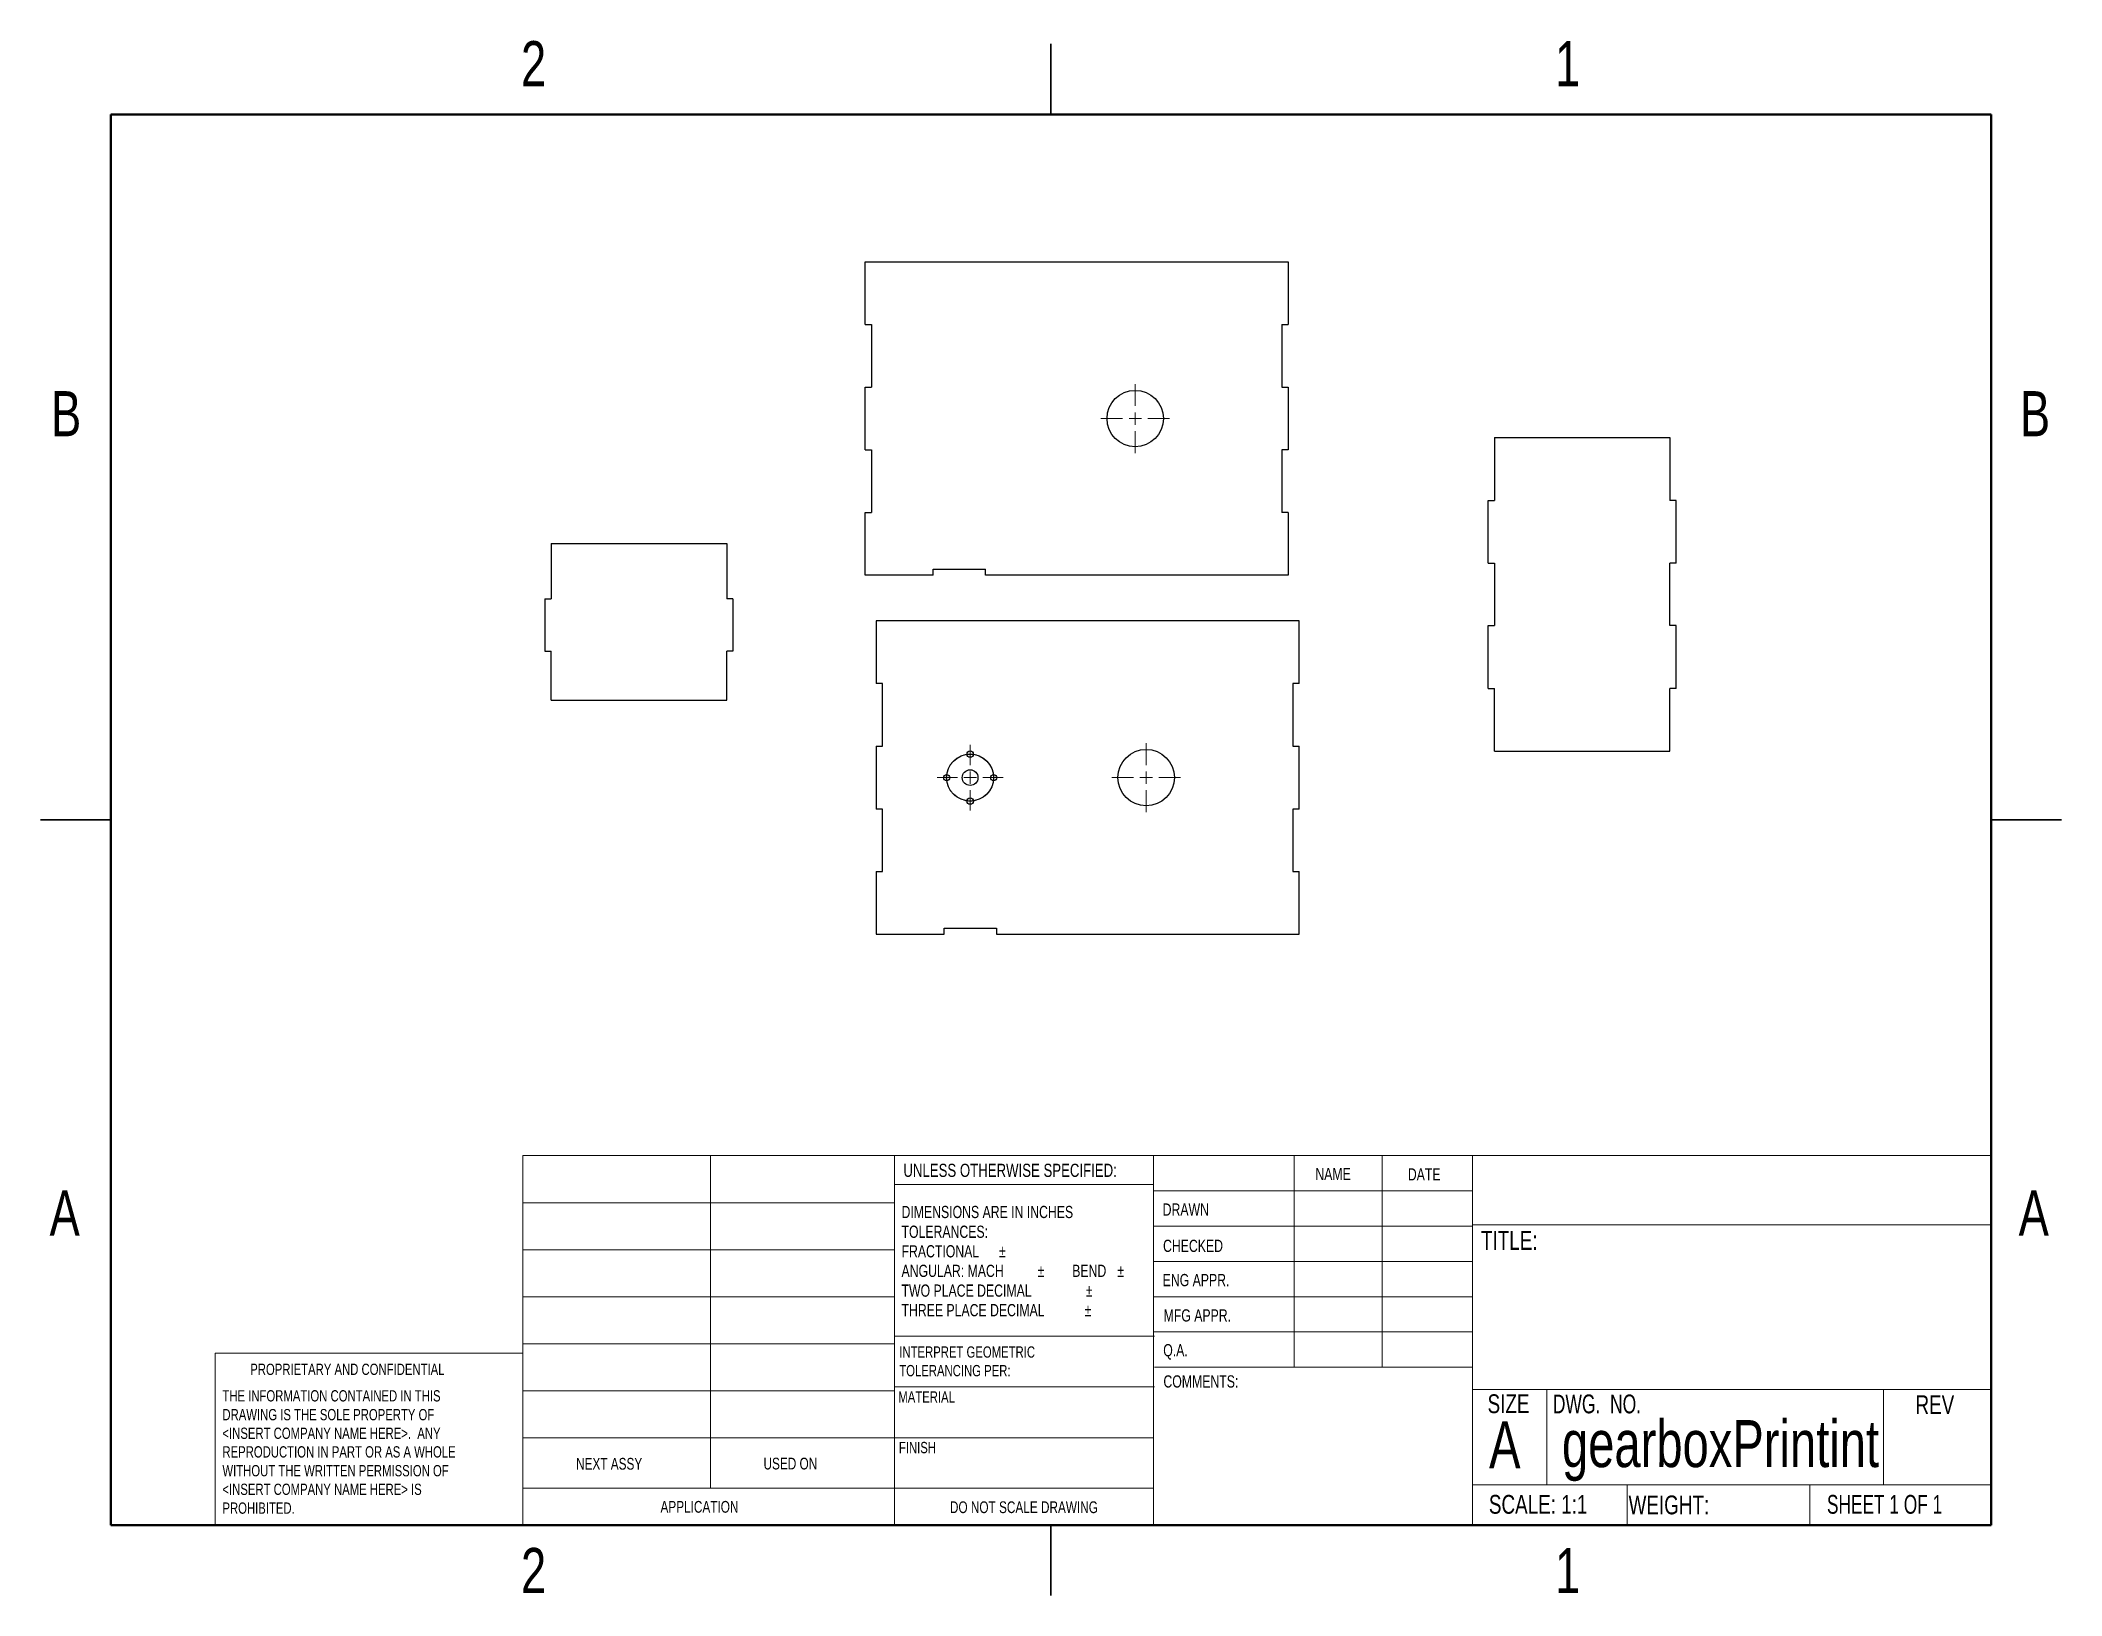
# Model space of a CAD drawing. Header units: inches. Extents: x 0.1 to 10.9, y 0.1 to 8.4.
import ezdxf

# ---------------------------------------------------------------- set-up
doc = ezdxf.new("R2010")
doc.units = ezdxf.units.IN
doc.header["$MEASUREMENT"] = 0
doc.linetypes.add('CENTERX2', pattern=[0.8, 0.5, -0.1, 0.1, -0.1])
doc.styles.add('SLDTEXTSTYLE0', font='TXT', dxfattribs={"width": 0.75})
doc.styles.add('SLDTEXTSTYLE1', font='TXT', dxfattribs={"width": 0.6875})
doc.styles.add('SLDTEXTSTYLE2', font='TXT', dxfattribs={"width": 0.694444})

# ---------------------------------------------------------------- blocks, each defined once
blk = doc.blocks.new('SW_CENTERMARKSYMBOL_0')
at = {"color": 0, "linetype": 'Continuous', "lineweight": 18}
for p, q in [((0, 0.067), (0, 0.183)), ((-0.067, 0), (-0.183, 0)), ((0, 0), (-0.033, 0)), ((0, 0), (0, 0.033)), ((0, 0), (0, -0.033)), ((0, 0), (0.033, 0)), ((0.067, 0), (0.183, 0)), ((0, -0.067), (0, -0.183))]:
    blk.add_line(p, q, dxfattribs=at)
blk = doc.blocks.new('SW_CENTERMARKSYMBOL_1')
at = {"color": 0, "linetype": 'Continuous', "lineweight": 18}
for p, q in [((0, 0.067), (0, 0.183)), ((-0.067, 0), (-0.183, 0)), ((0, 0), (-0.033, 0)), ((0, 0), (0, 0.033)), ((0, 0), (0, -0.033)), ((0, 0), (0.033, 0)), ((0.067, 0), (0.183, 0)), ((0, -0.067), (0, -0.183))]:
    blk.add_line(p, q, dxfattribs=at)
blk = doc.blocks.new('SW_CENTERMARKSYMBOL_2')
at = {"color": 0, "linetype": 'Continuous', "lineweight": 18}
for p, q in [((-0.125, 0.158), (-0.125, 0.175)), ((-0.125, 0.067), (-0.125, 0.158)), ((-0.125, 0.125), (-0.125, 0.158)), ((-0.125, 0.125), (-0.125, 0.092)), ((-0.283, 0), (-0.3, 0)), ((-0.192, 0), (-0.283, 0)), ((-0.25, 0), (-0.283, 0)), ((-0.25, 0), (-0.217, 0)), ((-0.217, 0), (-0.2, 0)), ((-0.125, 0), (-0.158, 0)), ((-0.125, 0.092), (-0.125, 0.075)), ((-0.125, 0), (-0.125, 0.033)), ((-0.125, 0), (-0.125, -0.033)), ((-0.125, 0), (-0.092, 0)), ((-0.058, 0), (0.033, 0)), ((-0.033, 0), (-0.05, 0)), ((0, 0), (-0.033, 0)), ((0, 0), (0.033, 0)), ((0.033, 0), (0.05, 0)), ((-0.125, -0.067), (-0.125, -0.158)), ((-0.125, -0.092), (-0.125, -0.075)), ((-0.125, -0.125), (-0.125, -0.092)), ((-0.125, -0.125), (-0.125, -0.158)), ((-0.125, -0.158), (-0.125, -0.175))]:
    blk.add_line(p, q, dxfattribs=at)
at = {"color": 0, "linetype": 'CENTERX2', "lineweight": 0}
for start, end in [(120.5577, 149.4423), (30.5577, 59.4423), (210.5577, 239.4423), (300.5577, 329.4423)]:
    blk.add_arc((-0.125, 0), 0.125, start, end, dxfattribs=at)
at = {"color": 0, "linetype": 'Continuous', "lineweight": 0}
for start, end in [(90, 105.2789), (74.7211, 90), (164.7211, 180), (180, 195.2789), (0, 15.2789), (344.7211, 0), (254.7211, 270), (270, 285.2789)]:
    blk.add_arc((-0.125, 0), 0.125, start, end, dxfattribs=at)

msp = doc.modelspace()

# ---------------------------------------------------------------- linework, layer by layer
at = {"color": 7, "linetype": 'Continuous', "lineweight": 25}
for p, q in [((5.5, 8.375), (5.5, 8)), ((5.5, 8), (5.5, 8.375)), ((4.511, 6.883), (4.511, 7.217)), ((4.511, 7.217), (6.761, 7.217)), ((6.761, 7.217), (6.761, 6.883)), ((4.511, 6.883), (4.545, 6.883)), ((4.545, 6.883), (4.545, 6.55)), ((6.728, 6.883), (6.761, 6.883)), ((6.728, 6.883), (6.728, 6.55)), ((4.511, 6.217), (4.511, 6.55)), ((4.511, 6.55), (4.545, 6.55)), ((6.728, 6.55), (6.761, 6.55)), ((6.761, 6.55), (6.761, 6.217)), ((7.858, 6.282), (7.858, 5.948)), ((7.858, 6.282), (8.792, 6.282)), ((8.792, 6.282), (8.792, 5.948)), ((4.511, 6.217), (4.545, 6.217)), ((4.545, 6.217), (4.545, 5.883)), ((6.761, 6.217), (6.728, 6.217)), ((6.728, 6.217), (6.728, 5.883)), ((7.825, 5.615), (7.825, 5.948)), ((7.825, 5.948), (7.858, 5.948)), ((8.825, 5.948), (8.792, 5.948)), ((8.825, 5.615), (8.825, 5.948)), ((4.511, 5.55), (4.511, 5.883)), ((4.511, 5.883), (4.545, 5.883)), ((6.761, 5.883), (6.728, 5.883)), ((6.761, 5.883), (6.761, 5.55)), ((2.841, 5.719), (2.841, 5.424)), ((2.841, 5.719), (3.775, 5.719)), ((3.775, 5.719), (3.775, 5.424)), ((7.825, 5.615), (7.858, 5.615)), ((7.858, 5.615), (7.858, 5.282)), ((8.825, 5.615), (8.792, 5.615)), ((8.792, 5.282), (8.792, 5.615)), ((4.874, 5.55), (4.511, 5.55)), ((4.874, 5.583), (5.151, 5.583)), ((4.874, 5.55), (4.874, 5.583)), ((5.151, 5.55), (5.151, 5.583)), ((6.761, 5.55), (5.151, 5.55)), ((2.808, 5.424), (2.808, 5.147)), ((2.808, 5.424), (2.841, 5.424)), ((3.808, 5.424), (3.775, 5.424)), ((3.808, 5.424), (3.808, 5.147)), ((6.82, 5.307), (4.57, 5.307)), ((4.57, 5.307), (4.57, 4.974)), ((6.82, 4.974), (6.82, 5.307)), ((7.825, 4.948), (7.825, 5.282)), ((7.825, 5.282), (7.858, 5.282)), ((8.825, 5.282), (8.792, 5.282)), ((8.825, 4.948), (8.825, 5.282)), ((2.808, 5.147), (2.841, 5.147)), ((2.841, 4.885), (2.841, 5.147)), ((3.808, 5.147), (3.775, 5.147)), ((3.775, 4.885), (3.775, 5.147)), ((4.603, 4.974), (4.57, 4.974)), ((4.603, 4.641), (4.603, 4.974)), ((6.82, 4.974), (6.786, 4.974)), ((6.786, 4.974), (6.786, 4.641)), ((7.825, 4.948), (7.858, 4.948)), ((7.858, 4.615), (7.858, 4.948)), ((8.825, 4.948), (8.792, 4.948)), ((8.792, 4.615), (8.792, 4.948)), ((2.841, 4.885), (3.775, 4.885)), ((4.57, 4.641), (4.603, 4.641)), ((4.57, 4.641), (4.57, 4.307)), ((6.786, 4.641), (6.82, 4.641)), ((6.82, 4.307), (6.82, 4.641)), ((7.858, 4.615), (8.792, 4.615)), ((4.603, 4.307), (4.57, 4.307)), ((4.603, 3.974), (4.603, 4.307)), ((6.82, 4.307), (6.786, 4.307)), ((6.786, 4.307), (6.786, 3.974)), ((0.125, 4.25), (0.5, 4.25)), ((0.5, 4.25), (0.125, 4.25)), ((10.875, 4.25), (10.5, 4.25)), ((10.5, 4.25), (10.875, 4.25)), ((4.57, 3.974), (4.603, 3.974)), ((4.57, 3.974), (4.57, 3.641)), ((6.786, 3.974), (6.82, 3.974)), ((6.82, 3.641), (6.82, 3.974)), ((4.932, 3.641), (4.932, 3.674)), ((4.932, 3.674), (5.21, 3.674)), ((5.21, 3.674), (5.21, 3.641)), ((4.57, 3.641), (4.932, 3.641)), ((5.21, 3.641), (6.82, 3.641)), ((5.5, 0.125), (5.5, 0.5)), ((5.5, 0.5), (5.5, 0.125))]:
    msp.add_line(p, q, dxfattribs=at)
at = {"color": 7, "linetype": 'Continuous', "lineweight": 50}
for p, q in [((0.5, 0.5), (0.5, 8)), ((0.5, 8), (10.5, 8)), ((10.5, 8), (10.5, 0.5)), ((10.5, 0.5), (0.5, 0.5))]:
    msp.add_line(p, q, dxfattribs=at)
at = {"color": 7, "linetype": 'Continuous', "lineweight": 18}
for p, q in [((2.691, 2.464), (10.5, 2.464)), ((2.691, 0.5), (2.691, 2.464)), ((3.689, 2.464), (3.689, 0.696)), ((4.668, 0.5), (4.668, 2.464)), ((6.045, 2.464), (6.045, 0.5)), ((6.794, 2.464), (6.794, 1.339)), ((7.262, 2.464), (7.262, 1.339)), ((7.741, 2.464), (7.741, 0.5)), ((6.045, 2.31), (4.668, 2.31)), ((6.045, 2.277), (7.741, 2.277)), ((2.691, 2.214), (4.668, 2.214)), ((6.045, 2.089), (7.741, 2.089)), ((7.741, 2.097), (10.5, 2.097)), ((2.691, 1.964), (4.668, 1.964)), ((6.045, 1.902), (7.741, 1.902)), ((2.691, 1.714), (4.668, 1.714)), ((7.741, 1.714), (6.045, 1.714)), ((7.741, 1.527), (6.045, 1.527)), ((1.054, 0.5), (1.054, 1.414)), ((2.691, 1.414), (1.054, 1.414)), ((2.691, 1.464), (4.668, 1.464)), ((4.668, 1.504), (6.05, 1.504)), ((7.741, 1.339), (6.05, 1.339)), ((2.691, 1.214), (4.668, 1.214)), ((4.668, 1.234), (6.05, 1.234)), ((7.741, 1.22), (10.5, 1.22)), ((8.137, 1.22), (8.137, 0.713)), ((9.928, 1.22), (9.928, 0.713)), ((2.691, 0.964), (4.668, 0.964)), ((4.668, 0.964), (6.045, 0.964)), ((2.691, 0.696), (6.045, 0.696)), ((7.741, 0.713), (10.5, 0.713)), ((8.564, 0.713), (8.564, 0.5)), ((9.536, 0.713), (9.536, 0.5))]:
    msp.add_line(p, q, dxfattribs=at)
at = {"color": 7, "linetype": 'Continuous', "lineweight": 25}
for centre, radius in [((5.948, 6.383), 0.15), ((6.006, 4.474), 0.15), ((5.07, 4.474), 0.0417), ((5.07, 4.599), 0.0167), ((4.945, 4.474), 0.0167), ((5.195, 4.474), 0.0167), ((5.07, 4.349), 0.0167)]:
    msp.add_circle(centre, radius, dxfattribs=at)
at = {"color": 7, "linetype": 'Continuous'}
msp.add_circle((5.07, 4.474), 0.125, dxfattribs=at)

# ---------------------------------------------------------------- block references
at = {"color": 7, "linetype": 'Continuous', "lineweight": 0}
for name, p in [('SW_CENTERMARKSYMBOL_0', (5.948, 6.383)), ('SW_CENTERMARKSYMBOL_2', (5.195, 4.474)), ('SW_CENTERMARKSYMBOL_1', (6.006, 4.474))]:
    msp.add_blockref(name, p, dxfattribs=at)

# ---------------------------------------------------------------- texts
for s, insert, char_height, attachment_point, style in [('2', (2.748, 8.39), 0.24, 2, 'SLDTEXTSTYLE0'), ('1', (8.248, 8.39), 0.24, 2, 'SLDTEXTSTYLE0'), ('B', (0.262, 6.529), 0.24, 2, 'SLDTEXTSTYLE0'), ('B', (10.734, 6.529), 0.24, 2, 'SLDTEXTSTYLE0'), ('UNLESS OTHERWISE SPECIFIED:', (4.715, 2.421), 0.07, 1, 'SLDTEXTSTYLE0'), ('NAME', (6.906, 2.399), 0.065, 1, 'SLDTEXTSTYLE0'), ('DATE', (7.398, 2.397), 0.065, 1, 'SLDTEXTSTYLE0'), ('A', (0.254, 2.279), 0.24, 2, 'SLDTEXTSTYLE0'), ('A', (10.727, 2.279), 0.24, 2, 'SLDTEXTSTYLE0'), ('DIMENSIONS ARE IN INCHES', (4.705, 2.197), 0.065, 1, 'SLDTEXTSTYLE0'), ('DRAWN', (6.094, 2.21), 0.065, 1, 'SLDTEXTSTYLE0'), ('TOLERANCES:', (4.705, 2.092), 0.065, 1, 'SLDTEXTSTYLE0'), ('TITLE:', (7.787, 2.063), 0.1, 1, 'SLDTEXTSTYLE0'), ('FRACTIONAL', (4.705, 1.988), 0.065, 1, 'SLDTEXTSTYLE0'), ('%%p', (5.223, 1.988), 0.065, 1, 'SLDTEXTSTYLE0'), ('CHECKED', (6.096, 2.017), 0.065, 1, 'SLDTEXTSTYLE0'), ('ANGULAR: MACH', (4.705, 1.884), 0.065, 1, 'SLDTEXTSTYLE0'), ('%%p', (5.429, 1.884), 0.065, 1, 'SLDTEXTSTYLE0'), ('BEND', (5.613, 1.884), 0.065, 1, 'SLDTEXTSTYLE0'), ('%%p', (5.853, 1.884), 0.065, 1, 'SLDTEXTSTYLE0'), ('ENG APPR.', (6.094, 1.835), 0.065, 1, 'SLDTEXTSTYLE0'), ('TWO PLACE DECIMAL', (4.705, 1.779), 0.065, 1, 'SLDTEXTSTYLE0'), ('%%p', (5.685, 1.779), 0.065, 1, 'SLDTEXTSTYLE0'), ('THREE PLACE DECIMAL', (4.705, 1.675), 0.065, 1, 'SLDTEXTSTYLE0'), ('%%p', (5.679, 1.675), 0.065, 1, 'SLDTEXTSTYLE0'), ('MFG APPR.', (6.099, 1.647), 0.065, 1, 'SLDTEXTSTYLE0'), ('INTERPRET GEOMETRIC', (4.693, 1.45), 0.06, 1, 'SLDTEXTSTYLE0'), ('Q.A.', (6.097, 1.462), 0.065, 1, 'SLDTEXTSTYLE0'), ('PROPRIETARY AND CONFIDENTIAL', (1.241, 1.358), 0.06, 1, 'SLDTEXTSTYLE0'), ('TOLERANCING PER:', (4.693, 1.351), 0.06, 1, 'SLDTEXTSTYLE0'), ('COMMENTS:', (6.098, 1.296), 0.065, 1, 'SLDTEXTSTYLE0'), ('THE INFORMATION CONTAINED IN THIS', (1.093, 1.217), 0.06, 1, 'SLDTEXTSTYLE0'), ('MATERIAL', (4.688, 1.211), 0.06, 1, 'SLDTEXTSTYLE0'), ('SIZE', (7.822, 1.195), 0.1, 1, 'SLDTEXTSTYLE0'), ('DWG.  NO.', (8.169, 1.194), 0.1, 1, 'SLDTEXTSTYLE2'), ('REV', (10.098, 1.19), 0.1, 1, 'SLDTEXTSTYLE0'), ('DRAWING IS THE SOLE PROPERTY OF', (1.093, 1.117), 0.06, 1, 'SLDTEXTSTYLE0'), ('<INSERT COMPANY NAME HERE>.  ANY', (1.093, 1.018), 0.06, 1, 'SLDTEXTSTYLE0'), ('A', (7.83, 1.052), 0.25, 1, 'SLDTEXTSTYLE0'), ('gearboxPrintint', (9.061, 1.058), 0.25, 2, 'SLDTEXTSTYLE0'), ('REPRODUCTION IN PART OR AS A WHOLE', (1.093, 0.919), 0.06, 1, 'SLDTEXTSTYLE0'), ('FINISH', (4.691, 0.942), 0.06, 1, 'SLDTEXTSTYLE0'), ('WITHOUT THE WRITTEN PERMISSION OF', (1.093, 0.819), 0.06, 1, 'SLDTEXTSTYLE0'), ('NEXT ASSY', (2.974, 0.857), 0.0625, 1, 'SLDTEXTSTYLE0'), ('USED ON', (3.971, 0.858), 0.0625, 1, 'SLDTEXTSTYLE0'), ('<INSERT COMPANY NAME HERE> IS', (1.093, 0.72), 0.06, 1, 'SLDTEXTSTYLE0'), ('SCALE: 1:1', (7.829, 0.66), 0.1, 1, 'SLDTEXTSTYLE0'), ('WEIGHT:', (8.572, 0.657), 0.1, 1, 'SLDTEXTSTYLE0'), ('SHEET 1 OF 1', (9.627, 0.66), 0.1, 1, 'SLDTEXTSTYLE1'), ('PROHIBITED.', (1.093, 0.62), 0.06, 1, 'SLDTEXTSTYLE0'), ('APPLICATION', (3.423, 0.628), 0.0625, 1, 'SLDTEXTSTYLE0'), ('DO NOT SCALE DRAWING', (5.356, 0.626), 0.0625, 2, 'SLDTEXTSTYLE0'), ('2', (2.748, 0.378), 0.24, 2, 'SLDTEXTSTYLE0'), ('1', (8.248, 0.378), 0.24, 2, 'SLDTEXTSTYLE0')]:
    msp.add_mtext(s, dxfattribs=dict(at, insert=insert, char_height=char_height, attachment_point=attachment_point, style=style))

doc.saveas('drawing.dxf')
